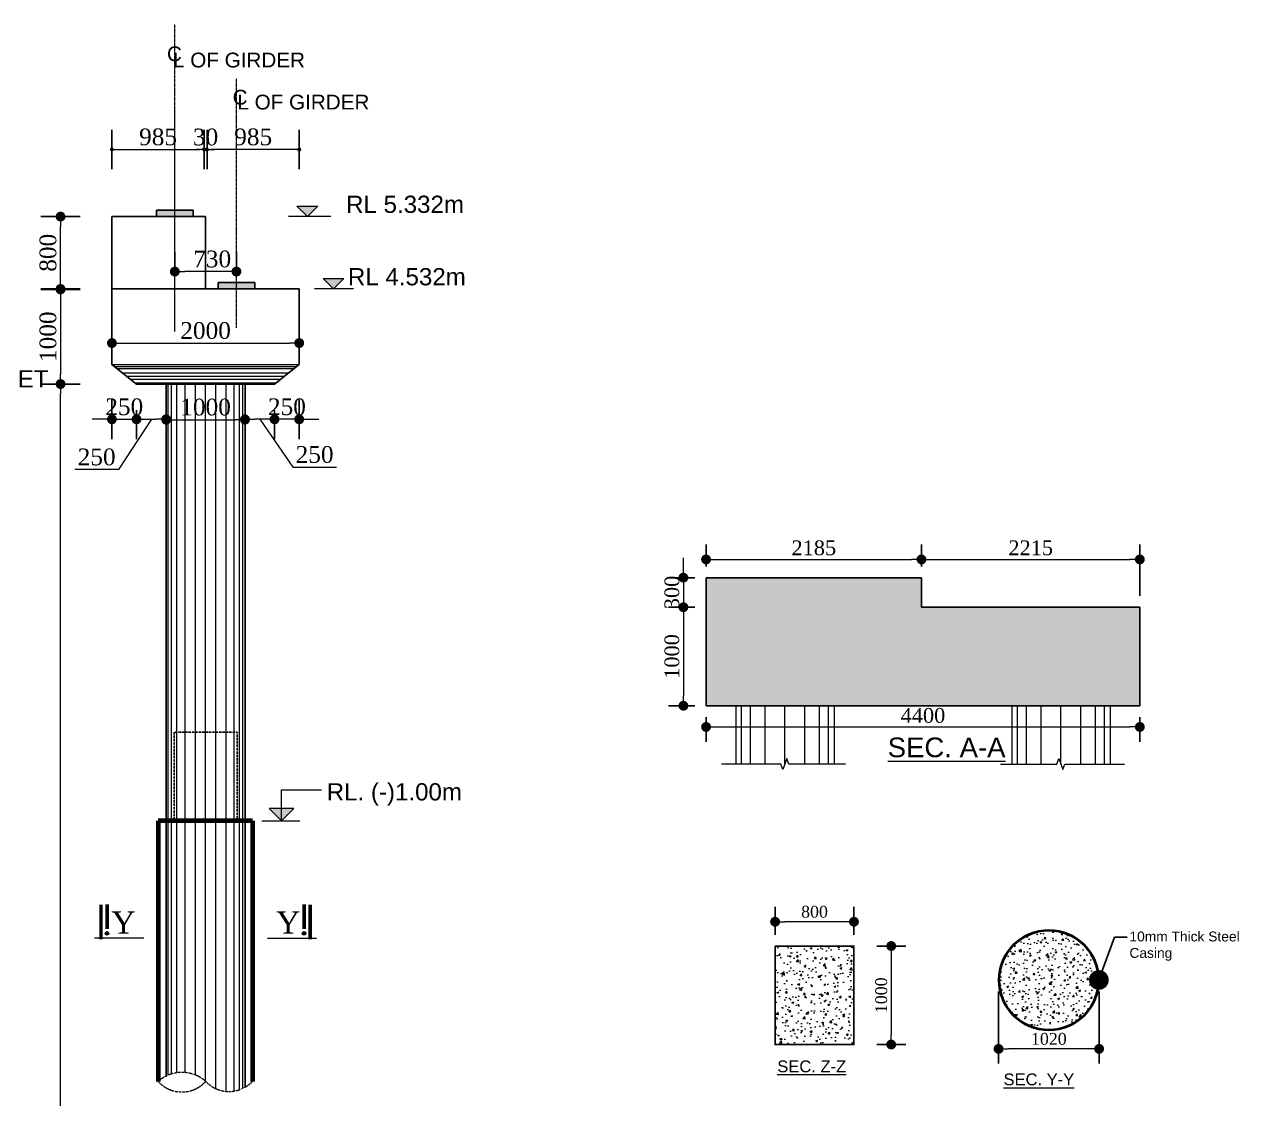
# Model space of a CAD drawing. Header units: millimetres. Extents: x -452357 to 35267, y 81803 to 461763.
# Drawn here: x -143096 to -130777, y 208882 to 219786 of the extents above; entities that cross this region are included whole.
import ezdxf

# ---------------------------------------------------------------- set-up
doc = ezdxf.new("R2010")
doc.units = ezdxf.units.MM
doc.header["$PDMODE"] = 2
doc.linetypes.add('CENTER', pattern=[2, 1.25, -0.25, 0.25, -0.25])
doc.linetypes.add('DASHED', pattern=[0.75, 0.5, -0.25])
doc.layers.get('Defpoints').update_dxf_attribs({"lineweight": 13})
for name, color, linetype, lineweight in [('Abutment W Line', 30, 'Continuous', 18), ('Center Line', 34, 'Continuous', 15), ('Deck Slab', 171, 'Continuous', 18), ('Dimision', 96, 'Continuous', 18), ('hatch', 65, 'Continuous', 15), ('Hatching', 65, 'Continuous', 20), ('Pile', 11, 'Continuous', 15), ('Text', 7, 'Continuous', 15)]:
    doc.layers.add(name, color=color, linetype=linetype, lineweight=lineweight)
doc.layers.add('Pire Line', color=11, linetype='Continuous')
doc.styles.add('ROMANS', font='arial.ttf', dxfattribs={"height": 200})
doc.styles.get("Standard").update_dxf_attribs({"font": 'times.ttf'})
doc.dimstyles.new('ISO-25', dxfattribs={"dimtxt": 175, "dimasz": 100, "dimexe": 65, "dimexo": 115.625, "dimgap": 40, "dimtad": 1, "dimtoh": 1, "dimdec": 0, "dimtxsty": 'Standard', "dimblk": 'DOT', "dimcen": 300, "dimclrd": 256, "dimclre": 256, "dimclrt": 256, "dimadec": 0, "dimazin": 0, "dimtfac": 1, "dimtdec": 0, "dimtix": 1, "dimtmove": 0, "dimatfit": 3, "dimldrblk": 'DOT', "dimfxl": 75, "dimlwd": -1, "dimarcsym": 0})

# ---------------------------------------------------------------- blocks, each defined once
blk = doc.blocks.new('_Dot')
at = {"color": 0, "linetype": 'ByBlock', "lineweight": -2}
blk.add_line((-0.5, 0), (-1, 0), dxfattribs=at)
at = {"color": 0, "linetype": 'ByBlock', "const_width": 0.5}
blk.add_lwpolyline([(-0.25, 0, 1), (0.25, 0, 1)], format="xyb", close=True, dxfattribs=at)
blk = doc.blocks.new('*D194')
at = {"layer": 'Defpoints', "color": 0, "ltscale": 3, "transparency": 16777216}
for p in [(-142207, 216118), (-141957, 215918), (-141957, 215777)]:
    blk.add_point(p, dxfattribs=at)
at = {"layer": 'Dimision', "lineweight": -2, "ltscale": 3, "transparency": 16777216}
for p, q in [((-142207, 215977), (-142207, 215577)), ((-141957, 215802), (-141957, 215577))]:
    blk.add_line(p, q, dxfattribs=at)
at = {"layer": 'Dimision', "ltscale": 3, "transparency": 16777216}
for p, q in [((-142307, 215777), (-142407, 215777)), ((-142207, 215777), (-141957, 215777)), ((-141857, 215777), (-141757, 215777))]:
    blk.add_line(p, q, dxfattribs=at)
at = {"layer": 'Dimision', "ltscale": 3, "transparency": 16777216, "xscale": 100, "yscale": 100, "zscale": 100}
blk.add_blockref('_Dot', (-142207, 215777), dxfattribs=at)
at = {"layer": 'Dimision', "ltscale": 3, "transparency": 16777216, "xscale": 100, "yscale": 100, "zscale": 100, "rotation": 180}
blk.add_blockref('_Dot', (-141957, 215777), dxfattribs=at)
at = {"layer": 'Dimision', "ltscale": 3, "transparency": 16777216, "insert": (-142082, 215903), "char_height": 170, "attachment_point": 5}
blk.add_mtext('250', dxfattribs=at)
blk = doc.blocks.new('*D195')
at = {"layer": 'Defpoints', "color": 0, "ltscale": 3, "transparency": 16777216}
for p in [(-142207, 217095), (-143304, 216135), (-142728, 216135)]:
    blk.add_point(p, dxfattribs=at)
at = {"layer": 'Dimision', "lineweight": -2, "ltscale": 3, "transparency": 16777216}
for p, q in [((-142528, 217095), (-142928, 217095)), ((-142928, 216135), (-142528, 216135))]:
    blk.add_line(p, q, dxfattribs=at)
at = {"layer": 'Dimision', "ltscale": 3, "transparency": 16777216}
blk.add_line((-142728, 216995), (-142728, 216235), dxfattribs=at)
at = {"layer": 'Dimision', "ltscale": 3, "transparency": 16777216, "xscale": 100, "yscale": 100, "zscale": 100}
for p, rotation in [((-142728, 217095), 90), ((-142728, 216135), 270)]:
    blk.add_blockref('_Dot', p, dxfattribs=dict(at, rotation=rotation))
at = {"layer": 'Dimision', "ltscale": 3, "transparency": 16777216, "insert": (-142855, 216615), "char_height": 170, "attachment_point": 5, "rotation": 90}
blk.add_mtext('1000', dxfattribs=at)
blk = doc.blocks.new('*D214')
at = {"layer": 'Defpoints', "color": 0, "ltscale": 3, "transparency": 16777216}
for p in [(-142207, 216580), (-140307, 216583), (-140307, 216551)]:
    blk.add_point(p, dxfattribs=at)
at = {"layer": 'Dimision', "lineweight": -2, "ltscale": 3, "transparency": 16777216}
for p, q in [((-142207, 216551), (-142207, 216351)), ((-140307, 216551), (-140307, 216351))]:
    blk.add_line(p, q, dxfattribs=at)
at = {"layer": 'Dimision', "ltscale": 3, "transparency": 16777216}
blk.add_line((-142107, 216551), (-140407, 216551), dxfattribs=at)
at = {"layer": 'Dimision', "ltscale": 3, "transparency": 16777216, "xscale": 100, "yscale": 100, "zscale": 100, "rotation": 180}
blk.add_blockref('_Dot', (-142207, 216551), dxfattribs=at)
at = {"layer": 'Dimision', "ltscale": 3, "transparency": 16777216, "xscale": 100, "yscale": 100, "zscale": 100}
blk.add_blockref('_Dot', (-140307, 216551), dxfattribs=at)
at = {"layer": 'Dimision', "ltscale": 3, "transparency": 16777216, "insert": (-141257, 216677), "char_height": 170, "attachment_point": 5}
blk.add_mtext('2000', dxfattribs=at)
blk = doc.blocks.new('*D196')
at = {"layer": 'Defpoints', "color": 0, "ltscale": 3, "transparency": 16777216}
for p in [(-141957, 215986), (-141657, 216050), (-141657, 215777)]:
    blk.add_point(p, dxfattribs=at)
at = {"layer": 'Dimision', "lineweight": -2, "ltscale": 3, "transparency": 16777216}
for p, q in [((-141957, 215871), (-141957, 215577)), ((-141657, 215934), (-141657, 215577))]:
    blk.add_line(p, q, dxfattribs=at)
at = {"layer": 'Dimision', "ltscale": 3, "transparency": 16777216}
for p, q in [((-141807, 215777), (-142141, 215268)), ((-141857, 215777), (-141757, 215777)), ((-142141, 215268), (-142583, 215268))]:
    blk.add_line(p, q, dxfattribs=at)
at = {"layer": 'Dimision', "ltscale": 3, "transparency": 16777216, "xscale": 100, "yscale": 100, "zscale": 100, "rotation": 180}
blk.add_blockref('_Dot', (-141957, 215777), dxfattribs=at)
at = {"layer": 'Dimision', "ltscale": 3, "transparency": 16777216, "xscale": 100, "yscale": 100, "zscale": 100}
blk.add_blockref('_Dot', (-141657, 215777), dxfattribs=at)
at = {"layer": 'Dimision', "ltscale": 3, "transparency": 16777216, "insert": (-142362, 215394), "char_height": 170, "attachment_point": 5}
blk.add_mtext('250', dxfattribs=at)
blk = doc.blocks.new('*D215')
at = {"layer": 'Defpoints', "color": 0, "ltscale": 3, "transparency": 16777216}
for p in [(-141569, 217276), (-141569, 217135), (-140944, 217135)]:
    blk.add_point(p, dxfattribs=at)
at = {"layer": 'Dimision', "lineweight": -2, "ltscale": 3, "transparency": 16777216}
for p, q in [((-141569, 217250), (-141569, 217476)), ((-140944, 217250), (-140944, 217476))]:
    blk.add_line(p, q, dxfattribs=at)
at = {"layer": 'Dimision', "ltscale": 3, "transparency": 16777216}
blk.add_line((-141044, 217276), (-141469, 217276), dxfattribs=at)
at = {"layer": 'Dimision', "ltscale": 3, "transparency": 16777216, "xscale": 100, "yscale": 100, "zscale": 100, "rotation": 180}
blk.add_blockref('_Dot', (-141569, 217276), dxfattribs=at)
at = {"layer": 'Dimision', "ltscale": 3, "transparency": 16777216, "xscale": 100, "yscale": 100, "zscale": 100}
blk.add_blockref('_Dot', (-140944, 217276), dxfattribs=at)
at = {"layer": 'Dimision', "ltscale": 3, "transparency": 16777216, "insert": (-141190, 217403), "char_height": 170, "attachment_point": 5}
blk.add_mtext('730', dxfattribs=at)
blk = doc.blocks.new('*D216')
at = {"layer": 'Defpoints', "color": 0, "ltscale": 3, "transparency": 16777216}
for p in [(-141657, 216135), (-140857, 216135), (-140857, 215773)]:
    blk.add_point(p, dxfattribs=at)
at = {"layer": 'Dimision', "lineweight": -2, "ltscale": 3, "transparency": 16777216}
for p, q in [((-141657, 215973), (-141657, 215573)), ((-140857, 215973), (-140857, 215573))]:
    blk.add_line(p, q, dxfattribs=at)
at = {"layer": 'Dimision', "ltscale": 3, "transparency": 16777216}
blk.add_line((-141557, 215773), (-140957, 215773), dxfattribs=at)
at = {"layer": 'Dimision', "ltscale": 3, "transparency": 16777216, "xscale": 100, "yscale": 100, "zscale": 100, "rotation": 180}
blk.add_blockref('_Dot', (-141657, 215773), dxfattribs=at)
at = {"layer": 'Dimision', "ltscale": 3, "transparency": 16777216, "xscale": 100, "yscale": 100, "zscale": 100}
blk.add_blockref('_Dot', (-140857, 215773), dxfattribs=at)
at = {"layer": 'Dimision', "ltscale": 3, "transparency": 16777216, "insert": (-141257, 215900), "char_height": 170, "attachment_point": 5}
blk.add_mtext('1000', dxfattribs=at)
blk = doc.blocks.new('*D197')
at = {"layer": 'Defpoints', "color": 0, "ltscale": 3, "transparency": 16777216}
for p in [(-140307, 216118), (-140557, 215918), (-140557, 215777)]:
    blk.add_point(p, dxfattribs=at)
at = {"layer": 'Dimision', "lineweight": -2, "ltscale": 3, "transparency": 16777216}
for p, q in [((-140307, 215977), (-140307, 215577)), ((-140557, 215802), (-140557, 215577))]:
    blk.add_line(p, q, dxfattribs=at)
at = {"layer": 'Dimision', "ltscale": 3, "transparency": 16777216}
for p, q in [((-140657, 215777), (-140757, 215777)), ((-140307, 215777), (-140557, 215777)), ((-140207, 215777), (-140107, 215777))]:
    blk.add_line(p, q, dxfattribs=at)
at = {"layer": 'Dimision', "ltscale": 3, "transparency": 16777216, "xscale": 100, "yscale": 100, "zscale": 100}
blk.add_blockref('_Dot', (-140557, 215777), dxfattribs=at)
at = {"layer": 'Dimision', "ltscale": 3, "transparency": 16777216, "xscale": 100, "yscale": 100, "zscale": 100, "rotation": 180}
blk.add_blockref('_Dot', (-140307, 215777), dxfattribs=at)
at = {"layer": 'Dimision', "ltscale": 3, "transparency": 16777216, "insert": (-140432, 215903), "char_height": 170, "attachment_point": 5}
blk.add_mtext('250', dxfattribs=at)
blk = doc.blocks.new('*D198')
at = {"layer": 'Defpoints', "color": 0, "ltscale": 3, "transparency": 16777216}
for p in [(-140857, 216050), (-140557, 215986), (-140857, 215777)]:
    blk.add_point(p, dxfattribs=at)
at = {"layer": 'Dimision', "lineweight": -2, "ltscale": 3, "transparency": 16777216}
for p, q in [((-140857, 215934), (-140857, 215577)), ((-140557, 215871), (-140557, 215577))]:
    blk.add_line(p, q, dxfattribs=at)
at = {"layer": 'Dimision', "ltscale": 3, "transparency": 16777216}
for p, q in [((-140657, 215777), (-140757, 215777)), ((-140707, 215777), (-140372, 215293)), ((-140372, 215293), (-139930, 215293))]:
    blk.add_line(p, q, dxfattribs=at)
at = {"layer": 'Dimision', "ltscale": 3, "transparency": 16777216, "xscale": 100, "yscale": 100, "zscale": 100, "rotation": 180}
blk.add_blockref('_Dot', (-140857, 215777), dxfattribs=at)
at = {"layer": 'Dimision', "ltscale": 3, "transparency": 16777216, "xscale": 100, "yscale": 100, "zscale": 100}
blk.add_blockref('_Dot', (-140557, 215777), dxfattribs=at)
at = {"layer": 'Dimision', "ltscale": 3, "transparency": 16777216, "insert": (-140151, 215419), "char_height": 170, "attachment_point": 5}
blk.add_mtext('250', dxfattribs=at)
blk = doc.blocks.new('*D199')
at = {"layer": 'Defpoints', "color": 0, "ltscale": 3, "transparency": 16777216}
for p in [(-142728, 216135), (-142728, 216135), (-142370, 199999)]:
    blk.add_point(p, dxfattribs=at)
at = {"layer": 'Dimision', "lineweight": -2, "ltscale": 3, "transparency": 16777216}
for p, q in [((-142728, 216135), (-142928, 216135)), ((-142528, 199999), (-142928, 199999))]:
    blk.add_line(p, q, dxfattribs=at)
at = {"layer": 'Dimision', "ltscale": 3, "transparency": 16777216}
blk.add_line((-142728, 200099), (-142728, 216035), dxfattribs=at)
at = {"layer": 'Dimision', "ltscale": 3, "transparency": 16777216, "xscale": 100, "yscale": 100, "zscale": 100}
for p, rotation in [((-142728, 216135), 90), ((-142728, 199999), 270)]:
    blk.add_blockref('_Dot', p, dxfattribs=dict(at, rotation=rotation))
at = {"layer": 'Dimision', "ltscale": 3, "transparency": 16777216, "insert": (-142855, 207367), "char_height": 170, "attachment_point": 5, "rotation": 90}
blk.add_mtext('43775', dxfattribs=at)
blk = doc.blocks.new('*D271')
at = {"layer": 'Defpoints', "color": 0, "ltscale": 3, "transparency": 16777216}
for p in [(-142728, 217834), (-141234, 217834), (-143084, 217100)]:
    blk.add_point(p, dxfattribs=at)
at = {"layer": 'Dimision', "lineweight": -2, "ltscale": 3, "transparency": 16777216}
for p, q in [((-142528, 217834), (-142928, 217834)), ((-142928, 217100), (-142528, 217100))]:
    blk.add_line(p, q, dxfattribs=at)
at = {"layer": 'Dimision', "ltscale": 3, "transparency": 16777216}
blk.add_line((-142728, 217200), (-142728, 217734), dxfattribs=at)
at = {"layer": 'Dimision', "ltscale": 3, "transparency": 16777216, "xscale": 100, "yscale": 100, "zscale": 100}
for p, rotation in [((-142728, 217834), 90), ((-142728, 217100), 270)]:
    blk.add_blockref('_Dot', p, dxfattribs=dict(at, rotation=rotation))
at = {"layer": 'Dimision', "ltscale": 3, "transparency": 16777216, "insert": (-142855, 217467), "char_height": 170, "attachment_point": 5, "rotation": 90}
blk.add_mtext('800', dxfattribs=at)
blk = doc.blocks.new('*D298')
at = {"layer": 'Defpoints', "color": 0, "ltscale": 3, "transparency": 16777216}
for p in [(-141242, 218515), (-141242, 217834), (-140307, 217834)]:
    blk.add_point(p, dxfattribs=at)
at = {"layer": 'Dimision', "lineweight": -2, "ltscale": 3, "transparency": 16777216}
for p, q in [((-141242, 218315), (-141242, 218715)), ((-140307, 218315), (-140307, 218715))]:
    blk.add_line(p, q, dxfattribs=at)
at = {"layer": 'Dimision', "ltscale": 3, "transparency": 16777216}
blk.add_line((-140347, 218515), (-141202, 218515), dxfattribs=at)
at = {"layer": 'Dimision', "ltscale": 3, "transparency": 16777216, "xscale": 40, "yscale": 40, "zscale": 40, "rotation": 180}
blk.add_blockref('_Dot', (-141242, 218515), dxfattribs=at)
at = {"layer": 'Dimision', "ltscale": 3, "transparency": 16777216, "xscale": 40, "yscale": 40, "zscale": 40}
blk.add_blockref('_Dot', (-140307, 218515), dxfattribs=at)
at = {"layer": 'Dimision', "ltscale": 3, "transparency": 16777216, "insert": (-140774, 218642), "char_height": 170, "attachment_point": 5}
blk.add_mtext('985', dxfattribs=at)
blk = doc.blocks.new('*D299')
at = {"layer": 'Defpoints', "color": 0, "ltscale": 3, "transparency": 16777216}
for p in [(-141272, 218515), (-142207, 217834), (-141272, 217823)]:
    blk.add_point(p, dxfattribs=at)
at = {"layer": 'Dimision', "lineweight": -2, "ltscale": 3, "transparency": 16777216}
for p, q in [((-142207, 218315), (-142207, 218715)), ((-141272, 218315), (-141272, 218715))]:
    blk.add_line(p, q, dxfattribs=at)
at = {"layer": 'Dimision', "ltscale": 3, "transparency": 16777216}
blk.add_line((-142167, 218515), (-141312, 218515), dxfattribs=at)
at = {"layer": 'Dimision', "ltscale": 3, "transparency": 16777216, "xscale": 40, "yscale": 40, "zscale": 40, "rotation": 180}
blk.add_blockref('_Dot', (-142207, 218515), dxfattribs=at)
at = {"layer": 'Dimision', "ltscale": 3, "transparency": 16777216, "xscale": 40, "yscale": 40, "zscale": 40}
blk.add_blockref('_Dot', (-141272, 218515), dxfattribs=at)
at = {"layer": 'Dimision', "ltscale": 3, "transparency": 16777216, "insert": (-141739, 218642), "char_height": 170, "width": 463.67, "attachment_point": 5}
blk.add_mtext('985', dxfattribs=at)
blk = doc.blocks.new('*D300')
at = {"layer": 'Defpoints', "color": 0, "ltscale": 3, "transparency": 16777216}
for p in [(-141242, 219147), (-141272, 218515), (-141272, 218515)]:
    blk.add_point(p, dxfattribs=at)
at = {"layer": 'Dimision', "lineweight": -2, "ltscale": 3, "transparency": 16777216}
for p, q in [((-141272, 218515), (-141272, 218715)), ((-141242, 218715), (-141242, 218315))]:
    blk.add_line(p, q, dxfattribs=at)
at = {"layer": 'Dimision', "ltscale": 3, "transparency": 16777216}
for p, q in [((-141312, 218515), (-141352, 218515)), ((-141242, 218515), (-141272, 218515)), ((-141202, 218515), (-141162, 218515))]:
    blk.add_line(p, q, dxfattribs=at)
at = {"layer": 'Dimision', "ltscale": 3, "transparency": 16777216, "xscale": 40, "yscale": 40, "zscale": 40}
blk.add_blockref('_Dot', (-141272, 218515), dxfattribs=at)
at = {"layer": 'Dimision', "ltscale": 3, "transparency": 16777216, "xscale": 40, "yscale": 40, "zscale": 40, "rotation": 180}
blk.add_blockref('_Dot', (-141242, 218515), dxfattribs=at)
at = {"layer": 'Dimision', "ltscale": 3, "transparency": 16777216, "insert": (-141257, 218641), "char_height": 170, "attachment_point": 5}
blk.add_mtext('30', dxfattribs=at)
blk = doc.blocks.new('*D630')
at = {"layer": 'Defpoints', "color": 0, "ltscale": 3, "transparency": 16777216}
for p in [(-134565, 210432), (-134565, 209432), (-134302, 209432)]:
    blk.add_point(p, dxfattribs=at)
at = {"layer": 'Dimision', "color": 1, "lineweight": -2, "ltscale": 3, "transparency": 16777216}
for p, q in [((-134449, 210432), (-134152, 210432)), ((-134449, 209432), (-134152, 209432))]:
    blk.add_line(p, q, dxfattribs=at)
at = {"layer": 'Dimision', "ltscale": 3, "transparency": 16777216}
blk.add_line((-134302, 210332), (-134302, 209532), dxfattribs=at)
at = {"layer": 'Dimision', "ltscale": 3, "transparency": 16777216, "xscale": 100, "yscale": 100, "zscale": 100}
for p, rotation in [((-134302, 210432), 90), ((-134302, 209432), 270)]:
    blk.add_blockref('_Dot', p, dxfattribs=dict(at, rotation=rotation))
at = {"layer": 'Dimision', "ltscale": 3, "transparency": 16777216, "insert": (-134403, 209932), "char_height": 120, "attachment_point": 5, "rotation": 90}
blk.add_mtext('1000', dxfattribs=at)
blk = doc.blocks.new('*D633')
at = {"layer": 'Defpoints', "color": 0, "ltscale": 3, "transparency": 16777216}
for p in [(-135480, 210678), (-135480, 210432), (-134680, 210432)]:
    blk.add_point(p, dxfattribs=at)
at = {"layer": 'Dimision', "color": 1, "lineweight": -2, "ltscale": 3, "transparency": 16777216}
for p, q in [((-135480, 210547), (-135480, 210828)), ((-134680, 210547), (-134680, 210828))]:
    blk.add_line(p, q, dxfattribs=at)
at = {"layer": 'Dimision', "ltscale": 3, "transparency": 16777216}
blk.add_line((-134780, 210678), (-135380, 210678), dxfattribs=at)
at = {"layer": 'Dimision', "ltscale": 3, "transparency": 16777216, "xscale": 100, "yscale": 100, "zscale": 100, "rotation": 180}
blk.add_blockref('_Dot', (-135480, 210678), dxfattribs=at)
at = {"layer": 'Dimision', "ltscale": 3, "transparency": 16777216, "xscale": 100, "yscale": 100, "zscale": 100}
blk.add_blockref('_Dot', (-134680, 210678), dxfattribs=at)
at = {"layer": 'Dimision', "ltscale": 3, "transparency": 16777216, "insert": (-135080, 210779), "char_height": 120, "attachment_point": 5}
blk.add_mtext('800', dxfattribs=at)
blk = doc.blocks.new('*D632')
at = {"layer": 'Defpoints', "color": 0, "ltscale": 3, "transparency": 16777216}
for p in [(-133213, 210085), (-132193, 210085), (-133213, 209388)]:
    blk.add_point(p, dxfattribs=at)
at = {"layer": 'Dimision', "color": 1, "lineweight": -2, "ltscale": 3, "transparency": 16777216}
for p, q in [((-133213, 209970), (-133213, 209238)), ((-132193, 209970), (-132193, 209238))]:
    blk.add_line(p, q, dxfattribs=at)
at = {"layer": 'Dimision', "ltscale": 3, "transparency": 16777216}
blk.add_line((-132293, 209388), (-133113, 209388), dxfattribs=at)
at = {"layer": 'Dimision', "ltscale": 3, "transparency": 16777216, "xscale": 100, "yscale": 100, "zscale": 100, "rotation": 180}
blk.add_blockref('_Dot', (-133213, 209388), dxfattribs=at)
at = {"layer": 'Dimision', "ltscale": 3, "transparency": 16777216, "xscale": 100, "yscale": 100, "zscale": 100}
blk.add_blockref('_Dot', (-132193, 209388), dxfattribs=at)
at = {"layer": 'Dimision', "ltscale": 3, "transparency": 16777216, "insert": (-132703, 209489), "char_height": 120, "attachment_point": 5}
blk.add_mtext('1020', dxfattribs=at)
blk = doc.blocks.new('*D634')
at = {"layer": 'Defpoints', "color": 0, "ltscale": 3, "transparency": 16777216}
for p in [(-133995, 214355), (-136180, 214170), (-133995, 214170)]:
    blk.add_point(p, dxfattribs=at)
at = {"layer": 'Dimision', "color": 1, "lineweight": -2, "ltscale": 3, "transparency": 16777216}
for p, q in [((-136180, 214285), (-136180, 214505)), ((-133995, 214285), (-133995, 214505))]:
    blk.add_line(p, q, dxfattribs=at)
at = {"layer": 'Dimision', "ltscale": 3, "transparency": 16777216}
blk.add_line((-136080, 214355), (-134095, 214355), dxfattribs=at)
at = {"layer": 'Dimision', "ltscale": 3, "transparency": 16777216, "xscale": 100, "yscale": 100, "zscale": 100, "rotation": 180}
blk.add_blockref('_Dot', (-136180, 214355), dxfattribs=at)
at = {"layer": 'Dimision', "ltscale": 3, "transparency": 16777216, "xscale": 100, "yscale": 100, "zscale": 100}
blk.add_blockref('_Dot', (-133995, 214355), dxfattribs=at)
at = {"layer": 'Dimision', "ltscale": 3, "transparency": 16777216, "insert": (-135087, 214472), "char_height": 150, "attachment_point": 5}
blk.add_mtext('2185', dxfattribs=at)
blk = doc.blocks.new('*D635')
at = {"layer": 'Defpoints', "color": 0, "ltscale": 3, "transparency": 16777216}
for p in [(-131780, 214355), (-133995, 214170), (-131780, 213870)]:
    blk.add_point(p, dxfattribs=at)
at = {"layer": 'Dimision', "color": 1, "lineweight": -2, "ltscale": 3, "transparency": 16777216}
for p, q in [((-133995, 214285), (-133995, 214505)), ((-131780, 213985), (-131780, 214505))]:
    blk.add_line(p, q, dxfattribs=at)
at = {"layer": 'Dimision', "ltscale": 3, "transparency": 16777216}
blk.add_line((-133895, 214355), (-131880, 214355), dxfattribs=at)
at = {"layer": 'Dimision', "ltscale": 3, "transparency": 16777216, "xscale": 100, "yscale": 100, "zscale": 100, "rotation": 180}
blk.add_blockref('_Dot', (-133995, 214355), dxfattribs=at)
at = {"layer": 'Dimision', "ltscale": 3, "transparency": 16777216, "xscale": 100, "yscale": 100, "zscale": 100}
blk.add_blockref('_Dot', (-131780, 214355), dxfattribs=at)
at = {"layer": 'Dimision', "ltscale": 3, "transparency": 16777216, "insert": (-132887, 214472), "char_height": 150, "attachment_point": 5}
blk.add_mtext('2215', dxfattribs=at)
blk = doc.blocks.new('*D636')
at = {"layer": 'Defpoints', "color": 0, "ltscale": 3, "transparency": 16777216}
for p in [(-136180, 214170), (-136410, 213870), (-136180, 213870)]:
    blk.add_point(p, dxfattribs=at)
at = {"layer": 'Dimision', "ltscale": 3, "transparency": 16777216}
for p, q in [((-136410, 214270), (-136410, 214370)), ((-136410, 214170), (-136410, 213870)), ((-136410, 213770), (-136410, 213670))]:
    blk.add_line(p, q, dxfattribs=at)
at = {"layer": 'Dimision', "color": 1, "lineweight": -2, "ltscale": 3, "transparency": 16777216}
for p, q in [((-136295, 214170), (-136560, 214170)), ((-136295, 213870), (-136560, 213870))]:
    blk.add_line(p, q, dxfattribs=at)
at = {"layer": 'Dimision', "ltscale": 3, "transparency": 16777216, "xscale": 100, "yscale": 100, "zscale": 100}
for p, rotation in [((-136410, 214170), 270), ((-136410, 213870), 90)]:
    blk.add_blockref('_Dot', p, dxfattribs=dict(at, rotation=rotation))
at = {"layer": 'Dimision', "ltscale": 3, "transparency": 16777216, "insert": (-136526, 214020), "char_height": 150, "attachment_point": 5, "rotation": 90}
blk.add_mtext('300', dxfattribs=at)
blk = doc.blocks.new('*D637')
at = {"layer": 'Defpoints', "color": 0, "ltscale": 0.25, "transparency": 16777216}
for p in [(-136180, 213870), (-136410, 212870), (-136180, 212870)]:
    blk.add_point(p, dxfattribs=at)
at = {"layer": 'Dimision', "color": 1, "lineweight": -2, "ltscale": 0.25, "transparency": 16777216}
for p, q in [((-136295, 213870), (-136560, 213870)), ((-136295, 212870), (-136560, 212870))]:
    blk.add_line(p, q, dxfattribs=at)
at = {"layer": 'Dimision', "ltscale": 0.25, "transparency": 16777216}
blk.add_line((-136410, 213770), (-136410, 212970), dxfattribs=at)
at = {"layer": 'Dimision', "ltscale": 0.25, "transparency": 16777216, "xscale": 100, "yscale": 100, "zscale": 100}
for p, rotation in [((-136410, 213870), 90), ((-136410, 212870), 270)]:
    blk.add_blockref('_Dot', p, dxfattribs=dict(at, rotation=rotation))
at = {"layer": 'Dimision', "ltscale": 0.25, "transparency": 16777216, "insert": (-136526, 213370), "char_height": 150, "attachment_point": 5, "rotation": 90}
blk.add_mtext('1000', dxfattribs=at)
blk = doc.blocks.new('*D638')
at = {"layer": 'Defpoints', "color": 0, "ltscale": 0.25, "transparency": 16777216}
for p in [(-136180, 212870), (-131780, 212870), (-131780, 212655)]:
    blk.add_point(p, dxfattribs=at)
at = {"layer": 'Dimision', "color": 1, "lineweight": -2, "ltscale": 0.25, "transparency": 16777216}
for p, q in [((-136180, 212754), (-136180, 212505)), ((-131780, 212754), (-131780, 212505))]:
    blk.add_line(p, q, dxfattribs=at)
at = {"layer": 'Dimision', "ltscale": 0.25, "transparency": 16777216}
blk.add_line((-136080, 212655), (-131880, 212655), dxfattribs=at)
at = {"layer": 'Dimision', "ltscale": 0.25, "transparency": 16777216, "xscale": 100, "yscale": 100, "zscale": 100, "rotation": 180}
blk.add_blockref('_Dot', (-136180, 212655), dxfattribs=at)
at = {"layer": 'Dimision', "ltscale": 0.25, "transparency": 16777216, "xscale": 100, "yscale": 100, "zscale": 100}
blk.add_blockref('_Dot', (-131780, 212655), dxfattribs=at)
at = {"layer": 'Dimision', "ltscale": 0.25, "transparency": 16777216, "insert": (-133980, 212771), "char_height": 150, "attachment_point": 5}
blk.add_mtext('4400', dxfattribs=at)

msp = doc.modelspace()

# ---------------------------------------------------------------- hatches: boundary and pattern name
at = {"layer": 'Deck Slab', "ltscale": 10}
h = msp.add_hatch(color=256, dxfattribs=at)
h.paths.add_polyline_path([(-141593.9, 217834.4), (-141593.9, 217899.4), (-141383.9, 217899.4), (-141383.9, 217834.4)])
h.paths.add_polyline_path([(-141753.9, 217834.4), (-141753.9, 217899.4), (-141593.9, 217899.4), (-141593.9, 217834.4)])
h = msp.add_hatch(color=256, dxfattribs=at)
h.paths.add_polyline_path([(-140968.9, 217099.7), (-140968.9, 217164.7), (-140758.9, 217164.7), (-140758.9, 217099.7)])
h.paths.add_polyline_path([(-141128.9, 217099.7), (-141128.9, 217164.7), (-140968.9, 217164.7), (-140968.9, 217099.7)])
at = {"layer": 'Dimision', "ltscale": 5}
for points in [[(-140329.9, 217940.5), (-140117.8, 217940.5), (-140223.8, 217834.4)], [(-140065.5, 217205.8), (-139853.3, 217205.8), (-139959.4, 217099.7)]]:
    msp.add_hatch(color=256, dxfattribs=at).paths.add_polyline_path(points)
at = {"layer": 'Dimision', "ltscale": 3}
msp.add_hatch(color=256, dxfattribs=at).paths.add_polyline_path([(-140613.1, 211828.9), (-140486.9, 211702.7), (-140360.7, 211828.9)])
at = {"layer": 'Hatching', "ltscale": 0.25}
h = msp.add_hatch(dxfattribs=at)
h.set_pattern_fill('AR-CONC', color=256, style=0)
h.set_pattern_definition([(50, (218407.28, 93908.46), (182.18467, -15.939086), [19.05, -209.55]), (355, (218407.28, 93908.46), (-35.24342, 191.056845), [15.24, -167.64058]), (100.451445, (218422.46, 93907.13), (146.94125, 175.11775), [16.19001, -178.090245]), (46.1842, (218407.28, 93959.26), (271.07904, -42.04233), [28.575, -314.325]), (96.63556, (218429.86, 93955.76), (237.40413, 247.42612), [24.28502, -267.1356]), (351.18415, (218407.28, 93959.26), (237.40413, 247.42612), [22.85997, -251.45973]), (21, (218432.68, 93946.56), (151.61439, -102.2652), [19.05, -209.55]), (326, (218432.68, 93946.56), (61.80203, 184.18797), [15.24, -167.64]), (71.451445, (218445.31, 93938.04), (213.41642, 81.92277), [16.19001, -178.08994]), (37.5, (218407.275, 93908.46), (3.088603, 84.555039), [0, -165.608, 0, -170.18, 0, -168.275]), (7.5, (218407.275, 93908.46), (66.819663, 100.180575), [0, -97.028, 0, -161.798, 0, -64.135]), (327.5, (218350.63, 93908.46), (135.590595, -5.728744), [0, -63.5, 0, -198.12, 0, -262.89]), (317.5, (218325.23, 93908.46), (148.12918, 25.42649), [0, -82.55, 0, -131.572, 0, -186.69])])
h.paths.add_polyline_path([(-136179.8, 214169.8), (-136179.8, 212869.8), (-131779.8, 212869.8), (-131779.8, 213869.8), (-133994.8, 213869.8), (-133994.8, 214169.8)])
h = msp.add_hatch(dxfattribs=at)
h.set_pattern_fill('AR-CONC', color=256, style=0)
h.set_pattern_definition([(50, (212873.58, 85906.44), (182.18467, -15.939086), [19.05, -209.55]), (355, (212873.58, 85906.44), (-35.24342, 191.05685), [15.24, -167.64058]), (100.451445, (212888.76, 85905.11), (146.94125, 175.11775), [16.19001, -178.09024]), (46.1842, (212873.58, 85957.24), (271.07904, -42.04233), [28.575, -314.325]), (96.63556, (212896.17, 85953.74), (237.40413, 247.42612), [24.28502, -267.1356]), (351.18415, (212873.58, 85957.24), (237.40413, 247.42612), [22.85997, -251.45973]), (21, (212898.98, 85944.54), (151.61439, -102.2652), [19.05, -209.55]), (326, (212898.98, 85944.54), (61.80203, 184.18797), [15.24, -167.64]), (71.451445, (212911.61, 85936.02), (213.41642, 81.92277), [16.19001, -178.08994]), (37.5, (212873.58, 85906.44), (3.088603, 84.555039), [0, -165.608, 0, -170.18, 0, -168.275]), (7.5, (212873.58, 85906.44), (66.819663, 100.180575), [0, -97.028, 0, -161.798, 0, -64.135]), (327.5, (212816.94, 85906.44), (135.590595, -5.728744), [0, -63.5, 0, -198.12, 0, -262.89]), (317.5, (212791.54, 85906.44), (148.12918, 25.42649), [0, -82.55, 0, -131.572, 0, -186.69])])
edge = h.paths.add_edge_path()
edge.add_arc((-132702.8, 210085.4), 500, 0, 360)
at = {"layer": 'Hatching', "ltscale": 5}
h = msp.add_hatch(dxfattribs=at)
h.set_pattern_fill('AR-CONC', color=256, style=0)
h.set_pattern_definition([(50, (214951.15, 85131.69), (182.18467, -15.939086), [19.05, -209.55]), (355, (214951.15, 85131.69), (-35.24283, 191.05664), [15.24, -167.64]), (100.451, (214966.33, 85130.36), (146.9425, 175.11669), [16.19, -178.09]), (46.1842, (214951.15, 85182.5), (271.07904, -42.04233), [28.575, -314.325]), (96.6356, (214973.74, 85178.99), (237.40423, 247.42556), [24.285, -267.135]), (351.184, (214951.15, 85182.5), (237.4046, 247.42512), [22.86, -251.46]), (21, (214976.55, 85169.79), (151.61488, -102.26552), [19.05, -209.55]), (326, (214976.55, 85169.79), (61.80203, 184.18797), [15.24, -167.64]), (71.4514, (214989.18, 85161.27), (213.41649, 81.92286), [16.19, -178.09]), (37.5, (214951.15, 85131.69), (3.088603, 84.555039), [0, -165.608, 0, -170.18, 0, -168.275]), (7.5, (214951.15, 85131.69), (66.819663, 100.180575), [0, -97.028, 0, -161.798, 0, -64.135]), (327.5, (214894.51, 85131.69), (135.590595, -5.728744), [0, -63.5, 0, -198.12, 0, -262.89]), (317.5, (214869.11, 85131.69), (148.12918, 25.42649), [0, -82.55, 0, -131.572, 0, -186.69])])
h.paths.add_polyline_path([(-134680.2, 210431.8), (-135480.2, 210431.8), (-135480.2, 209431.8), (-134680.2, 209431.8)])
at = {"layer": 'Text'}
for points in [[(-142256.2, 210578.4, 1), (-142256.2, 210542.6, 1)], [(-140257.7, 210578.4, -1), (-140257.7, 210542.6, -1)]]:
    msp.add_hatch(color=256, dxfattribs=at).paths.add_polyline_path(points)

# ---------------------------------------------------------------- linework, layer by layer
at = {"layer": 'Abutment W Line'}
for points in [[(-134766, 212278.2), (-135339.3, 212278.2), (-135359.6, 212333.8), (-135400.1, 212222.5), (-135420.3, 212278.2), (-136024.4, 212278.2)], [(-133193.7, 212278.2), (-132620.3, 212278.2), (-132600.1, 212333.8), (-132559.6, 212222.5), (-132539.3, 212278.2), (-131935.2, 212278.2)]]:
    msp.add_lwpolyline(points, dxfattribs=at)
at = {"layer": 'Center Line', "linetype": 'CENTER'}
for p, q in [((-141569.5, 216704.1), (-141569.5, 219786)), ((-140944.5, 216704.1), (-140944.5, 219233.1)), ((-141569.5, 216669.1), (-141569.5, 218921.8))]:
    msp.add_line(p, q, dxfattribs=at)
at = {"layer": 'Dimision', "ltscale": 5}
for p, q in [((-139985, 217834.4), (-140417.5, 217834.4)), ((-139756.2, 217099.7), (-140151.6, 217099.7))]:
    msp.add_line(p, q, dxfattribs=at)
at = {"layer": 'Dimision', "ltscale": 3}
for p, q in [((-140486.9, 211702.7), (-140486.9, 212016.2)), ((-140486.9, 212016.2), (-140080.1, 212016.2)), ((-140685.6, 211702.7), (-140302.1, 211702.7))]:
    msp.add_line(p, q, dxfattribs=at)
at = {"layer": 'Dimision', "ltscale": 5}
for points in [[(-140329.9, 217940.5), (-140117.8, 217940.5), (-140223.8, 217834.4)], [(-140065.5, 217205.8), (-139853.3, 217205.8), (-139959.4, 217099.7)]]:
    msp.add_lwpolyline(points, close=True, dxfattribs=at)
at = {"layer": 'Dimision', "ltscale": 3}
msp.add_lwpolyline([(-140360.7, 211828.9), (-140613.1, 211828.9), (-140486.9, 211702.7)], close=True, dxfattribs=at)
at = {"layer": 'hatch', "ltscale": 3}
for p, q in [((-141657, 216134.7), (-140857, 216134.7)), ((-135820.2, 212278.2), (-135820.2, 212869.8)), ((-135729.8, 212278.2), (-135729.8, 212869.8)), ((-135729.8, 212278.2), (-135729.8, 212869.8)), ((-135579.8, 212278.2), (-135579.8, 212869.8)), ((-135379.8, 212278.2), (-135379.8, 212869.8)), ((-135379.8, 212278.2), (-135379.8, 212869.8)), ((-135379.8, 212278.2), (-135379.8, 212869.8)), ((-135379.8, 212278.2), (-135379.8, 212869.8)), ((-135179.8, 212278.2), (-135179.8, 212869.8)), ((-135029.8, 212278.2), (-135029.8, 212869.8)), ((-135029.8, 212278.2), (-135029.8, 212869.8)), ((-134939.4, 212278.2), (-134939.4, 212869.8)), ((-133020.2, 212278.2), (-133020.2, 212869.8)), ((-132929.8, 212278.2), (-132929.8, 212869.8)), ((-132929.8, 212278.2), (-132929.8, 212869.8)), ((-132779.8, 212278.2), (-132779.8, 212869.8)), ((-132579.8, 212278.2), (-132579.8, 212869.8)), ((-132579.8, 212278.2), (-132579.8, 212869.8)), ((-132579.8, 212278.2), (-132579.8, 212869.8)), ((-132579.8, 212278.2), (-132579.8, 212869.8)), ((-132379.8, 212278.2), (-132379.8, 212869.8)), ((-132229.8, 212278.2), (-132229.8, 212869.8)), ((-132229.8, 212278.2), (-132229.8, 212869.8)), ((-132139.4, 212278.2), (-132139.4, 212869.8)), ((-141153.5, 208984.7), (-141153.5, 211702.7)), ((-141049.4, 208956.9), (-141049.4, 211702.7)), ((-140965.7, 208959.8), (-140965.7, 211702.7)), ((-140911.3, 208973.7), (-140911.3, 211702.7)), ((-140877.8, 208987.7), (-140877.8, 211702.7)), ((-140857, 208998.6), (-140857, 211702.7))]:
    msp.add_line(p, q, dxfattribs=at)
at = {"layer": 'hatch', "lineweight": 80, "ltscale": 3}
for p, q in [((-141738.3, 211702.7), (-141738.3, 209058.1)), ((-140782, 211702.7), (-141738.3, 211702.7)), ((-140782, 211702.7), (-140782, 209058.1))]:
    msp.add_line(p, q, dxfattribs=at)
at = {"layer": 'Hatching', "ltscale": 5}
for p, q in [((-142207, 216334.7), (-140307, 216334.7)), ((-142181.6, 216314.4), (-140332.4, 216314.4)), ((-142153.9, 216292.2), (-140360.1, 216292.2)), ((-142100.8, 216249.8), (-140413.2, 216249.8)), ((-142059.2, 216216.5), (-140454.7, 216216.5)), ((-142020, 216185.1), (-140494, 216185.1))]:
    msp.add_line(p, q, dxfattribs=at)
at = {"layer": 'Hatching', "ltscale": 3}
for p, q in [((-141657, 216134.7), (-141657, 209104)), ((-141657, 209112.2), (-141657, 216134.7)), ((-141636.2, 209121.5), (-141636.2, 216134.7)), ((-141602.6, 209133.4), (-141602.6, 216134.7)), ((-141548.3, 209145.4), (-141548.3, 216134.7)), ((-141464.6, 209147.6), (-141464.6, 216134.7)), ((-141360.5, 209122.6), (-141360.5, 216134.7)), ((-141257, 209056.5), (-141257, 216134.7)), ((-141153.5, 211702.7), (-141153.5, 216134.7)), ((-141049.4, 211702.7), (-141049.4, 216134.7)), ((-140965.7, 211702.7), (-140965.7, 216134.7)), ((-140911.3, 211702.7), (-140911.3, 216134.7)), ((-140877.8, 211702.7), (-140877.8, 216134.7)), ((-140857, 216134.7), (-140857, 211702.7)), ((-140857, 211702.7), (-140857, 216134.7)), ((-140857, 211702.7), (-140857, 209008.1))]:
    msp.add_line(p, q, dxfattribs=at)
at = {"layer": 'Hatching', "ltscale": 5}
msp.add_lwpolyline([(-141970.1, 216147.9), (-140543.8, 216147.9)], dxfattribs=at)
at = {"layer": 'Pile', "ltscale": 3}
for points in [[(-135879.8, 212869.8), (-135879.8, 212278.2)], [(-134879.8, 212869.8), (-134879.8, 212278.2)], [(-133079.8, 212869.8), (-133079.8, 212278.2)], [(-132079.8, 212869.8), (-132079.8, 212278.2)]]:
    msp.add_lwpolyline(points, dxfattribs=at)
at = {"layer": 'Pile', "linetype": 'DASHED', "ltscale": 5}
msp.add_lwpolyline([(-140782, 209058.1, -0.4335865), (-141255.6, 209058.1, 0.3767414), (-141738.3, 209058.1, 0.4459787), (-141255.6, 209058.1)], format="xyb", dxfattribs=at)
at = {"layer": 'Pire Line', "ltscale": 10}
for p, q in [((-142207, 216339.7), (-142207, 217834.4)), ((-142207, 217834.4), (-141257, 217834.4)), ((-141257, 217099.7), (-141257, 217834.4)), ((-142207, 217099.7), (-140307, 217099.7)), ((-142207, 216334.7), (-142207, 217094.7)), ((-140307, 216334.7), (-140307, 217099.7)), ((-141957, 216134.7), (-142207, 216334.7)), ((-140307, 216334.7), (-140557, 216134.7)), ((-141957, 216134.7), (-140557, 216134.7))]:
    msp.add_line(p, q, dxfattribs=at)
at = {"layer": 'Pire Line', "ltscale": 5}
for p, q in [((-141753.9, 217900), (-141383.9, 217900)), ((-141753.9, 217834.4), (-141753.9, 217900)), ((-141391, 217834.4), (-141748, 217834.4)), ((-141383.9, 217900), (-141383.9, 217834.4)), ((-141383.9, 217900), (-141383.9, 217834.4)), ((-141128.9, 217165.3), (-140758.9, 217165.3)), ((-141128.9, 217099.7), (-141128.9, 217165.3)), ((-140766, 217099.7), (-141123, 217099.7)), ((-140758.9, 217165.3), (-140758.9, 217099.7)), ((-140758.9, 217165.3), (-140758.9, 217099.7))]:
    msp.add_line(p, q, dxfattribs=at)
at = {"layer": 'Pire Line', "ltscale": 3}
for p, q in [((-136179.8, 214169.8), (-133994.8, 214169.8)), ((-136179.8, 214169.8), (-136179.8, 212869.8)), ((-133994.8, 214169.8), (-133994.8, 213869.8)), ((-133994.8, 213869.8), (-131779.8, 213869.8)), ((-131779.8, 213869.8), (-131779.8, 212869.8)), ((-136179.8, 212869.8), (-131779.8, 212869.8))]:
    msp.add_line(p, q, dxfattribs=at)
at = {"layer": 'Pire Line', "linetype": 'DASHED', "ltscale": 5}
msp.add_lwpolyline([(-141576.7, 211702.7), (-140937.2, 211702.7), (-140937.2, 212602.7), (-141576.7, 212602.7)], close=True, dxfattribs=at)
at = {"layer": 'Pire Line', "ltscale": 3}
msp.add_lwpolyline([(-135480.2, 210431.8), (-135480.2, 209431.8), (-134680.2, 209431.8), (-134680.2, 210431.8)], close=True, dxfattribs=at)
for radius in [510, 507.5, 505, 502.5, 500]:
    msp.add_circle((-132702.8, 210085.4), radius, dxfattribs=at)
at = {"layer": 'Text'}
for p, q in [((-141883.7, 210512.4), (-142383.2, 210512.4)), ((-140630.2, 210512.4), (-140130.8, 210512.4))]:
    msp.add_line(p, q, dxfattribs=at)
at = {"layer": 'Text', "const_width": 35.9}
for points in [[(-142317.3, 210501.1), (-142317.3, 210850.5)], [(-142256.2, 210606), (-142256.2, 210855.5)], [(-140257.7, 210606), (-140257.7, 210855.5)], [(-140196.6, 210501.1), (-140196.6, 210850.5)]]:
    msp.add_lwpolyline(points, dxfattribs=at)
at = {"layer": 'Text'}
for centre in [(-142256.2, 210560.5), (-140257.7, 210560.5)]:
    msp.add_circle(centre, 17.9, dxfattribs=at)

# ---------------------------------------------------------------- texts
at = {"layer": 'Text', "style": 'ROMANS'}
for s, height, p in [('RL 5.332m ', 175, (-139831.4, 217871.7)), ('RL 4.532m ', 175, (-139813.1, 217136.8)), ('200X200mm FILLET', 175, (-145105.3, 216100.1)), ('%%USEC. A-A', 200, (-134337.9, 212347.8)), (' RL. (-)1.00m ', 175, (-140096.1, 211909.1)), ('%%USEC. Z-Z', 120, (-135457.5, 209150.5)), ('%%USEC. Y-Y', 120, (-133162.6, 209018.3))]:
    msp.add_text(s, height=height, dxfattribs=at).set_placement(p)
at = {"layer": 'Text'}
for p in [(-142212, 210558.4), (-140541, 210558.4)]:
    msp.add_text('Y', height=224.2, dxfattribs=at).set_placement(p)
at = {"layer": 'Text', "attachment_point": 1, "style": 'ROMANS'}
for s, insert, char_height, width in [('C', (-141648.8, 219561.2), 150, 8235.459), ('L OF GIRDER', (-141587.3, 219498), 150, 8235.459), ('C', (-140982.3, 219120.6), 150, 8235.459), ('L OF GIRDER', (-140934, 219071.4), 150, 8235.459), ('10mm Thick Steel Casing', (-131885.4, 210578.6), 100, 1237.773)]:
    msp.add_mtext(s, dxfattribs=dict(at, insert=insert, char_height=char_height, width=width))

# ---------------------------------------------------------------- dimensions: what is measured, and where the dimension line sits
at = {"layer": 'Dimision', "ltscale": 3}
for base, p1, p2, angle, override, picture, middle in [((-141272, 218514.9), (-141242, 219147.2), (-141272, 218514.9), 180, {"dimtxt": 170, "dimasz": 40, "dimexe": 200, "dimfxl": 200, "dimfxlon": 1}, '*D300', (-141257, 218641.3)), ((-136409.7, 213869.8), (-136179.8, 214169.8), (-136179.8, 213869.8), 90, {"dimtxt": 150, "dimexe": 150, "dimclre": 1}, '*D636', (-136526, 214019.8)), ((-134302.4, 209431.8), (-134564.6, 210431.8), (-134564.6, 209431.8), 90, {"dimtxt": 120, "dimexe": 150, "dimclre": 1}, '*D630', (-134403.4, 209931.8))]:
    dim = msp.add_linear_dim(base=base, p1=p1, p2=p2, angle=angle, dimstyle='ISO-25', override=override, dxfattribs=at)
    dim.commit()
    dim.dimension.update_dxf_attribs({"geometry": picture, "text_midpoint": middle})
for base, p1, p2, angle, text, override, picture, middle in [((-141272, 218514.9), (-142207, 217834.4), (-141272, 217823.2), 0, '985', {"dimtxt": 170, "dimasz": 40, "dimexe": 200, "dimfxl": 200, "dimfxlon": 1}, '*D299', (-141739.5, 218641.6)), ((-141242, 218514.9), (-140307, 217834.4), (-141242, 217834.4), 180, '985', {"dimtxt": 170, "dimasz": 40, "dimexe": 200, "dimfxl": 200, "dimfxlon": 1}, '*D298', (-140774.5, 218641.6)), ((-142728.2, 217834.4), (-143084.3, 217099.7), (-141234.3, 217834.4), 90, '800', {"dimtxt": 170, "dimexe": 200, "dimfxl": 200, "dimfxlon": 1}, '*D271', (-142854.6, 217467.1)), ((-142728.2, 216134.7), (-142207, 217094.7), (-143304.2, 216134.7), 90, '1000', {"dimtxt": 170, "dimexe": 200, "dimfxl": 200, "dimfxlon": 1}, '*D195', (-142854.6, 216614.7))]:
    dim = msp.add_linear_dim(base=base, p1=p1, p2=p2, angle=angle, text=text, dimstyle='ISO-25', override=override, dxfattribs=at)
    dim.commit()
    dim.dimension.update_dxf_attribs({"geometry": picture, "text_midpoint": middle})
for base, p1, p2, angle, text, override, picture, middle in [((-141569.5, 217276), (-140944.5, 217134.7), (-141569.5, 217134.7), 0, '730', {"dimtxt": 170, "dimexe": 200, "dimfxl": 200, "dimfxlon": 1}, '*D215', (-141190.3, 217276)), ((-142728.2, 216134.7), (-142370, 199999.4), (-142728.2, 216134.7), 90, '43775', {"dimtxt": 170, "dimexe": 200, "dimfxl": 200, "dimfxlon": 1}, '*D199', (-142728.2, 207367.2)), ((-140557, 215776.8), (-140307, 216118), (-140557, 215918), 180, '250', {"dimtxt": 170, "dimexe": 200, "dimfxl": 200, "dimfxlon": 1}, '*D197', (-140432, 215776.8)), ((-140857, 215776.8), (-140557, 215986.1), (-140857, 216049.7), 180, '250', {"dimtxt": 170, "dimexe": 200, "dimtmove": 1, "dimfxl": 200, "dimfxlon": 1}, '*D198', (-140331.9, 215292.8))]:
    dim = msp.add_linear_dim(base=base, p1=p1, p2=p2, angle=angle, text=text, dimstyle='ISO-25', override=override, dxfattribs=at)
    dim.commit()
    dim.dimension.update_dxf_attribs({"geometry": picture, "text_midpoint": middle, "dimtype": 160})
for base, p1, p2, text, picture, middle in [((-140307, 216550.6), (-142207, 216580.1), (-140307, 216583.3), '2000', '*D214', (-141257, 216677)), ((-140857, 215773.3), (-141657, 216134.7), (-140857, 216134.7), '1000', '*D216', (-141257, 215899.8))]:
    dim = msp.add_linear_dim(base=base, p1=p1, p2=p2, text=text, dimstyle='ISO-25', override={"dimtxt": 170, "dimexe": 200, "dimfxl": 200, "dimfxlon": 1}, dxfattribs=at)
    dim.commit()
    dim.dimension.update_dxf_attribs({"geometry": picture, "text_midpoint": middle})
for base, p1, p2, override, picture, middle in [((-141957, 215776.8), (-142207, 216118), (-141957, 215918), {"dimtxt": 170, "dimexe": 200, "dimfxl": 200, "dimfxlon": 1}, '*D194', (-142082, 215776.8)), ((-141657, 215776.8), (-141957, 215986.1), (-141657, 216049.7), {"dimtxt": 170, "dimexe": 200, "dimtmove": 1, "dimfxl": 200, "dimfxlon": 1}, '*D196', (-142181.3, 215267.8))]:
    dim = msp.add_linear_dim(base=base, p1=p1, p2=p2, text='250', dimstyle='ISO-25', override=override, dxfattribs=at)
    dim.commit()
    dim.dimension.update_dxf_attribs({"geometry": picture, "text_midpoint": middle, "dimtype": 160})
for base, p1, p2, override, picture, middle in [((-133994.8, 214355.3), (-136179.8, 214169.8), (-133994.8, 214169.8), {"dimtxt": 150, "dimexe": 150, "dimclre": 1}, '*D634', (-135087.3, 214471.6)), ((-131779.8, 214355.3), (-133994.8, 214169.8), (-131779.8, 213869.8), {"dimtxt": 150, "dimexe": 150, "dimclre": 1}, '*D635', (-132887.3, 214471.6)), ((-135480.2, 210677.9), (-134680.2, 210431.8), (-135480.2, 210431.8), {"dimtxt": 120, "dimexe": 150, "dimclre": 1}, '*D633', (-135080.2, 210778.9)), ((-133212.8, 209387.9), (-132192.8, 210085.4), (-133212.8, 210085.4), {"dimtxt": 120, "dimexe": 150, "dimclre": 1}, '*D632', (-132702.8, 209489))]:
    dim = msp.add_linear_dim(base=base, p1=p1, p2=p2, dimstyle='ISO-25', override=override, dxfattribs=at)
    dim.commit()
    dim.dimension.update_dxf_attribs({"geometry": picture, "text_midpoint": middle})
at = {"layer": 'Dimision', "ltscale": 0.25}
dim = msp.add_linear_dim(base=(-136409.7, 212869.8), p1=(-136179.8, 213869.8), p2=(-136179.8, 212869.8), angle=90, dimstyle='ISO-25', override={"dimtxt": 150, "dimexe": 150, "dimclre": 1, "dimtmove": 1}, dxfattribs=at)
dim.commit()
dim.dimension.update_dxf_attribs({"geometry": '*D637', "text_midpoint": (-136526, 213369.8)})
dim = msp.add_linear_dim(base=(-131779.8, 212654.9), p1=(-136179.8, 212869.8), p2=(-131779.8, 212869.8), dimstyle='ISO-25', override={"dimtxt": 150, "dimexe": 150, "dimclre": 1, "dimtmove": 1}, dxfattribs=at)
dim.commit()
dim.dimension.update_dxf_attribs({"geometry": '*D638', "text_midpoint": (-133979.8, 212771.2)})

# ---------------------------------------------------------------- leaders
at = {"layer": 'Pire Line', "ltscale": 3}
msp.add_leader([(-132195.7, 210087.4), (-132038, 210520.9), (-131908.1, 210520.9)], dimstyle='ISO-25', override={"dimasz": 200, "dimgap": 40, "dimtad": 0, "dimfxl": 35, "dimfxlon": 1, "dimarcsym": 2}, dxfattribs=at)

doc.saveas('drawing.dxf')
